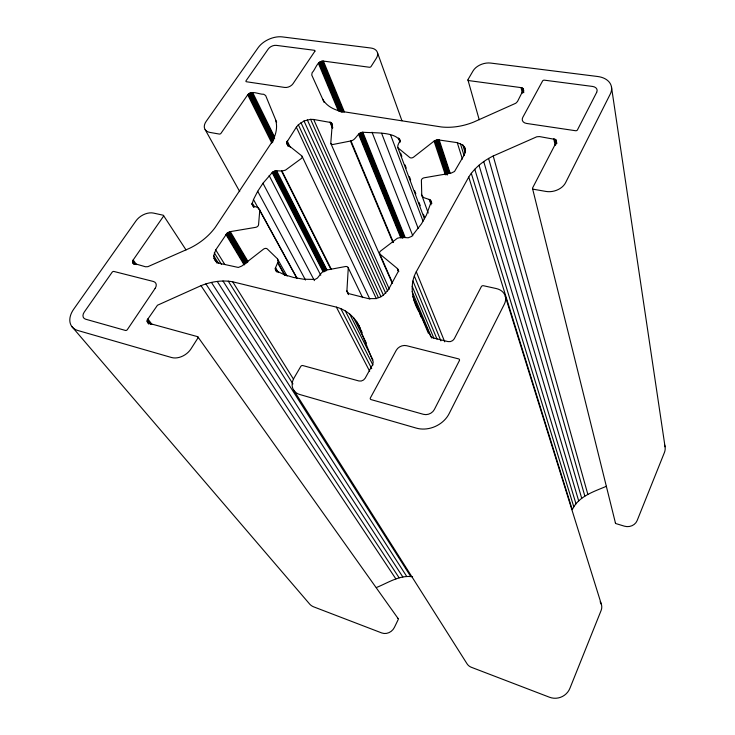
<?xml version="1.0" encoding="UTF-8"?>
<svg xmlns="http://www.w3.org/2000/svg" width="735" height="735" viewBox="0 0 735 735"><rect width="100%" height="100%" fill="white"/><g stroke="black" fill="none" stroke-linecap="round" stroke-linejoin="round"><path stroke-width="1.1" d="M419.042 312.017C411.977 299.898 409.294 284.491 416.286 271.729L468.746 177.052C474.562 167.81 483.483 160.763 493.213 155.995L536.798 136.783L539.518 136.581L555.559 139.503L556.441 140.89L556.165 142.553L532.627 187.894A1.525 1.093 -16.3 0 0 533.426 189.235L545.93 191.431A15.251 10.906 -15.5 0 0 565.564 182.73L610.234 94.126A21.977 14.764 -14.3 0 0 597.61 76.495L490.704 63.072A13.836 9.059 -18.1 0 0 473.046 70.927L468.057 79.472A1.378 0.91 -18.7 0 0 468.728 80.593L521.041 87.612L522.741 88.264L523.55 89.523L517.495 101.531L515.805 103.231L473.616 122.102C463.445 126.172 452.264 128.129 441.331 126.962L341.536 111.408C334.103 109.938 326.505 106.051 322.711 99.225L311.75 75.044L312.118 72.728C315.692 69.191 317.042 60.775 323.4 61.078L369.383 67.252A1.314 0.836 -21.9 0 0 371.083 66.49L376.283 58.359A13.037 8.223 -22 0 0 370.89 48.023L282.286 36.897A18.798 11.448 -24.5 0 0 258.178 47.646L206.167 121.385A13.019 8.195 -27.1 0 0 209.944 132.419L219.315 134.064A1.314 0.836 -27.2 0 0 221.005 133.301L247.713 94.797C251.701 89.891 258.775 94.493 263.746 94.273L265.666 95.568L276.636 122.24M287.119 276.13L277.389 258.729L267.209 248.889A2.848 1.994 -28.2 0 0 263.452 249.202L241.769 266.061L238.305 267.448L220.004 263.461L217.284 262.386L215.254 260.64L214.032 258.352L213.701 255.679L215.732 249.918L227.051 233.225L230.331 231.626L255.67 227.345A2.793 1.92 -27.9 0 0 258.555 224.772L259.822 209.714L258.132 207.729L252.987 205.772L252.05 204.238L253.483 199.525L257.709 191.293L262.965 183.272L272.703 172.018L275.864 170.731L281.974 171.034L285.474 170.134L301.111 158.686A2.692 1.792 -25.2 0 0 301.745 155.866L287.458 144.492L286.76 142.296L296.361 127.173L298.355 124.775L304.014 120.981L310.583 119.327L313.68 119.474L331.108 122.57L332.22 124.582L330.796 142.994A2.692 1.792 -23.9 0 0 333.267 144.427L350.448 141.028C356.172 140.376 357.109 132.502 362.833 132.217C372.746 133.219 393.923 131.308 399.941 140.422C399.463 142.884 397.01 145.181 397.938 147.818L424.444 218.782M397.938 147.818L409.781 157.52A2.793 1.92 -21.2 0 0 413.603 157.134L434.045 141.129L437.454 139.751L457.262 142.654L462.82 145.052L464.529 147.119L465.347 149.591L465.218 152.301L464.134 155.067L454.524 171.485L451.152 173.12L424.196 177.787A2.857 2.003 -21 0 0 421.394 180.378L421.771 195.611L423.875 197.66L429.81 199.681L431.169 201.95L426.401 215.134L421.449 223.899L411.664 236.413L408.182 237.8L401.236 237.313L397.359 238.25L380.656 250.984A2.949 2.15 -23.7 0 0 380.124 254.255L397.359 268.505L398.379 271.243L388.337 289.801L383.201 295.351L379.701 297.335L375.897 298.585L368.4 298.63L348.197 293.486L346.911 290.858L348.252 268.339A2.949 2.15 -25.6 0 0 345.533 266.52L325.081 270.333L321.774 272.584L317.401 278.096L314.975 279.447L303.509 279.208L293.504 277.453L284.215 274.669L276.048 270.728L275.294 268.275L277.995 261.991L277.628 259.097M148.893 324.163L147.175 321.599L147.331 319.826L157.474 305.236L201.013 285.676C210.963 281.707 222.062 279.842 232.683 281.799L336.382 307.129C347.389 310.115 356.447 318.54 360.563 329.133M275.634 120.182C277.986 127.706 275.616 135.957 271.647 142.507L215.236 227.418C208.712 236.293 199.773 243.303 189.915 248.136L147.9 266.667L145.548 266.777L132.86 263.13L132.502 261.678L133.173 259.969L163.363 216.439A1.378 0.9 -30.4 0 0 163.014 215.18L153.523 213.095A13.781 9.004 -31 0 0 135.975 220.895L73.693 309.205A21.866 14.627 -34.8 0 0 77.818 330.493L171.494 357.504A15.205 10.832 -33.7 0 0 190.99 348.868L197.853 338.109A1.516 1.084 -32.9 0 0 197.421 336.602L148.883 323.262L147.505 322.343M606.467 486.258C593.963 491.614 578.509 496.208 572.271 509.686L468.746 177.052M376.348 587.541C387.924 582.947 399.482 574.825 412.592 576.764M71.855 326.551L309.159 603.481A14.406 12.238 -42.3 0 0 313.799 606.899L381.759 632.954A9.867 8.746 -42.2 0 0 394.41 627.387L398.214 619.522A0.983 0.873 -41 0 0 397.791 618.337M147.11 320.745L149.196 323.483M147.175 321.599L148.562 323.428M147.808 318.907L151.961 324.401M147.331 319.826L150.794 324.401M132.502 261.678L134.514 264.453M132.548 262.459L133.889 264.315M133.173 259.969L136.526 264.618M132.713 260.824L135.396 264.536M197.917 336.924L398.149 618.604M201.013 285.676L395.889 578.932M205.874 283.866L399.123 577.793M163.446 215.438L186.038 249.937M211.414 282.415L402.844 576.984M217.248 281.441L406.813 576.562M222.99 280.99L410.764 576.562M293.458 389.807L466.854 663.503A10.18 9.518 -40 0 0 471.383 667.297L549.504 697.239A15.674 15.251 -26.5 0 0 569.919 688.291L601.129 610.427A10.189 9.546 -9.9 0 0 600.118 601.8M213.701 255.679L218.58 263.452M214.032 258.352L217.082 263.204M228.254 281.119L292.953 383.936M214.28 252.803L221.584 264.49M232.683 281.799L293.495 379.159M215.732 249.918L224.8 264.508M226.389 233.84L244.663 264.38M225.884 234.456L244.185 264.986M227.832 232.664L246.05 263.24M227.051 233.225L245.306 263.782M229.531 231.837L247.695 262.441M228.677 232.186L246.868 262.781M230.331 231.626L247.888 261.256M275.239 268.964L276.93 271.959M275.359 269.635L276.489 271.628M275.506 267.613L278.326 272.612M275.294 268.275L276.985 271.27M277.683 262.928L284.399 274.918M205.129 129.58L239.729 191.614M277.867 262.478L285.134 275.469M252.179 203.007L254.393 207.013M252.031 203.613L253.694 206.627M252.05 204.238L253.658 207.371M259.988 210.541L296.912 278.005M259.979 210.945L296.912 278.39M253.483 199.525L258.996 209.585M257.709 191.293L305.503 280.026M262.965 183.272L314.424 280.632M336.382 307.129L369.677 371.276M269.157 175.573L320.763 275.212M340.819 308.636L371.717 368.685M272.115 172.523L322.849 271.371M345.34 310.969L372.948 365.047M273.42 171.558L324.53 271.509M272.703 172.018L323.887 271.932M275.864 170.731L326.211 269.763M275.055 170.887L326 270.921M274.219 171.172L325.247 271.169M349.649 314.001L372.976 359.994M276.59 170.713L326.873 269.763M353.443 317.511L366.361 343.098M281.974 171.034L331.411 269.469M281.487 171.025L330.971 269.46M356.466 321.269L362.144 332.542M247.713 94.797L271.766 143.068M249.064 93.51L273.043 141.818M346.911 290.858L348.436 293.936M346.966 291.565L348.491 294.643M248.301 94.117L272.317 142.406M250.883 92.702L273.769 138.988M249.946 93.033L273.374 140.33M252.693 92.582L274.486 136.829M251.82 92.546L274.669 138.851M286.834 143.555L288.083 146.146M287.247 141.056L290.233 147.257M348.16 267.641L362.603 297.62M286.935 141.653L288.928 145.787M286.76 142.296L288.258 145.401M286.723 142.948L288.221 146.044M302.103 156.325L369.834 299.145M296.361 127.173L376.311 298.667M298.355 124.775L378.396 297.583M300.964 122.662L381.006 296.793M414.136 300.394L430.774 336.547L432.952 337.87L447.973 341.582L450.38 341.6L452.687 340.581L454.258 338.807L481.351 286.622A1.589 1.213 -19.3 0 1 483.4 285.722L496.226 288.543A16.032 12.366 -19.1 0 1 504.357 304.125L449.14 413.64A25.128 20.442 -25 0 1 416.332 428.119L299.788 394.511A16.014 12.32 -30.5 0 1 294.092 377.891L300.762 366.462A1.58 1.204 -30.2 0 1 302.802 365.552L358.91 380.969L361.252 381.015L363.549 379.995L365.185 378.194L372.709 364.514L373.242 361.997L358.496 325.026M304.014 120.981L383.514 295.378M307.294 119.842L385.774 293.421M310.583 119.327L387.611 290.987M313.68 119.474L389.302 289.14M330.879 143.564L392.141 283.03M379.692 253.713L392.591 283.122M329.877 122.083L332.606 128.404M331.604 122.984L332.505 125.088M331.108 122.57L332.468 125.731M330.52 122.258L332.79 127.532M322.711 99.225L324.071 102.385M397.828 269.028L398.728 271.132M397.359 268.505L398.701 271.665M412.804 296.324L428.386 333.295M419.933 314.139L421.265 317.309M412.142 291.51L431.665 337.99M318.981 62.631L339.304 111.334M412.197 286.292L433.815 338.082M350.972 140.9L393.418 242.477M318.411 63.302L338.32 110.93M350.448 141.028L392.949 242.587M320.607 61.547L341.729 112.418M319.725 62.034L340.452 111.821M322.509 61.06L343.548 111.959M412.951 281.018L437.031 339.193M321.553 61.216L342.639 112.106M323.4 61.078L344.403 111.986M414.347 276.057L440.899 340.838M358.57 134.22L400.915 238.122M416.286 271.729L444.721 341.83M359.727 133.219L402.376 238.259M359.075 133.706L401.365 237.635M361.289 132.493L403.772 237.598M360.481 132.805L403.046 237.883M362.833 132.217L405.169 237.387M362.089 132.291L404.498 237.433M372.029 132.217L412.776 235.788M381.621 133.274L418.197 228.456M390.726 135.258L423.029 221.171M400.639 153.11L401.843 156.334M405.04 164.916L406.244 168.131M409.441 176.722L410.644 179.937M414.641 190.668L415.845 193.884M419.042 202.474L420.245 205.69M423.443 214.28L424.637 217.496M398.443 138.042L400.033 142.342M399.445 138.74L400.244 140.89M398.995 138.327L400.189 141.552M421.458 194.343L428.211 213.04M377.514 52.819L401.935 120.733M430.361 200.113L431.528 203.347M429.81 199.681L430.976 202.915M429.176 199.387L431.114 204.78M431.068 201.289L431.84 203.448M430.793 200.664L431.564 202.823M434.752 140.67L446.007 174.388M434.045 141.129L445.337 174.838M436.517 139.953L447.716 173.708M435.589 140.266L447.183 175.095M438.354 139.678L449.498 173.451M437.454 139.751L448.626 173.515M439.144 139.733L450.261 173.506M457.262 142.654L462.388 159.082M505.276 296.196L601.432 604.501M460.34 143.536L464.07 155.581M464.529 147.119L465.54 150.418M462.82 145.052L465.172 152.724M471.282 173.276L573.805 506.828M474.792 169.252L576.001 503.842M479.036 165.256L578.693 500.921M483.74 161.553L581.707 498.266M488.573 158.392L584.83 496.051M467.947 79.977L479.22 119.741M493.213 155.995L587.862 494.434M532.526 188.472L615.434 522.98M521.041 87.612L522.355 93.198M523.274 88.834L523.798 91.067M522.741 88.264L523.789 92.729M521.979 87.842L523.026 92.316M554.741 139.034L555.936 144.639M553.749 138.768L555.191 145.484M556.138 140.137L556.854 143.5M555.559 139.503L556.276 142.875M611.474 86.96L665.056 446.779M615.48 522.521A0.983 0.882 -8.1 0 0 616.068 523.642L624.428 526.177A9.895 8.783 -6.9 0 0 637.135 520.591L664.403 452.558A14.461 12.311 -6.6 0 0 664.569 444.905M459.403 360.573L434.348 409.524A8.379 6.817 -25 0 1 423.479 414.329L371.092 399.61A1.645 1.305 -28 0 1 370.412 397.883L396.248 350.301A8.048 6.293 -24.9 0 1 406.62 345.707L458.622 358.891A1.645 1.314 -21.8 0 1 459.403 360.573M596.673 92.344L577.462 129.884A1.488 1.029 -14.6 0 1 575.56 130.729L526.572 123.443A7.258 4.952 -16.5 0 1 522.787 117.379L542.586 80.979A1.424 0.946 -16 0 1 544.405 80.17L592.52 86.436A7.332 4.925 -14.3 0 1 596.673 92.344M314.837 51.303L293.017 83.716A6.459 4.052 -24.5 0 1 284.647 87.437L246.482 81.76A1.277 0.79 -25.6 0 1 246.069 80.731L268.275 48.979A6.266 3.813 -24.5 0 1 276.351 45.377L314.36 50.292A1.277 0.79 -23.4 0 1 314.837 51.303M155.14 288.377L127.348 329.611A1.488 1.02 -34.5 0 1 125.465 330.447L85.646 319.21A7.295 4.879 -34.8 0 1 84.222 312.136L112.106 272.262A1.424 0.937 -33.1 0 1 113.916 271.463L153.349 281.468A7.231 4.915 -32.6 0 1 155.14 288.377"/></g></svg>
